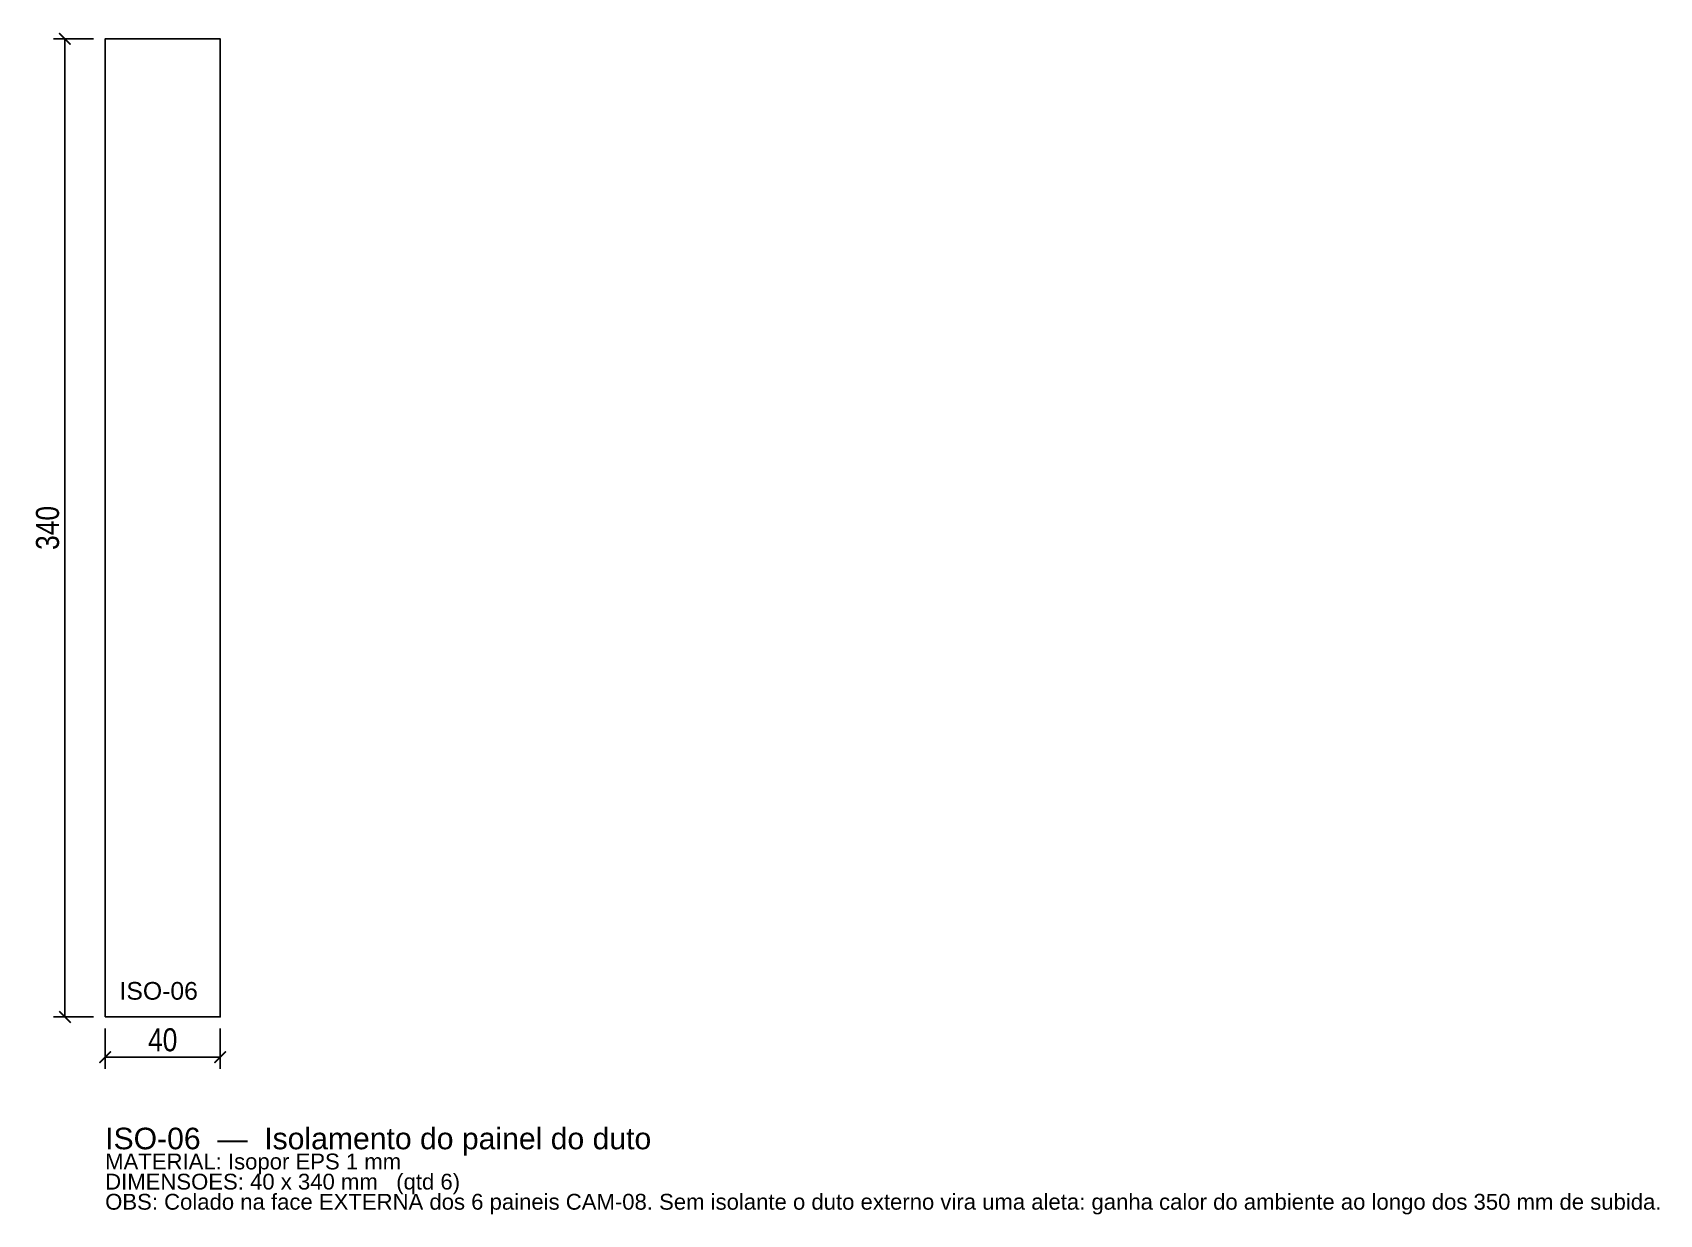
# Model space of a CAD drawing. Header units: millimetres. Extents: x -25 to 540, y -69 to 342.
import ezdxf

# ---------------------------------------------------------------- set-up
doc = ezdxf.new("R2010")
doc.units = ezdxf.units.MM
for name, color, linetype in [('CORTE', 1, 'Continuous'), ('COTA', 4, 'Continuous'), ('GRAVACAO', 3, 'Continuous'), ('TEXTO', 7, 'Continuous')]:
    doc.layers.add(name, color=color, linetype=linetype)
doc.styles.add('ARIAL', font='arial.ttf')
doc.styles.add('OpenSansCondensed-Light', font='OpenSansCondensed-Light.ttf')
doc.dimstyles.new('EZDXF', dxfattribs={"dimtxt": 8, "dimasz": 4, "dimexe": 4, "dimexo": 4, "dimgap": 2, "dimtad": 1, "dimdec": 0, "dimdsep": 46, "dimtxsty": 'OpenSansCondensed-Light', "dimblk": 'ARCHTICK', "dimcen": 2.5, "dimclrd": 4, "dimclre": 4, "dimclrt": 4, "dimazin": 3, "dimtfac": 0.5, "dimtmove": 2, "dimatfit": 3})

# ---------------------------------------------------------------- blocks, each defined once
blk = doc.blocks.new('_ARCHTICK')
at = {"color": 0, "linetype": 'BYBLOCK', "const_width": 0.15}
blk.add_lwpolyline([(-0.5, -0.5), (0.5, 0.5)], dxfattribs=at)

msp = doc.modelspace()

# ---------------------------------------------------------------- linework, layer by layer
at = {"layer": 'CORTE'}
msp.add_lwpolyline([(0, 0), (40, 0), (40, 340), (0, 340)], close=True, dxfattribs=at)

# ---------------------------------------------------------------- texts
at = {"layer": 'GRAVACAO', "style": 'ARIAL'}
msp.add_text('ISO-06', height=6.154, dxfattribs=at).set_placement((5, 6))
at = {"layer": 'TEXTO', "style": 'ARIAL'}
for s, height, p in [('ISO-06  —  Isolamento do painel do duto', 7.5, (0, -46)), ('MATERIAL: Isopor EPS 1 mm', 5.5, (0, -53)), ('DIMENSOES: 40 x 340 mm   (qtd 6)', 5.5, (0, -60)), ('OBS: Colado na face EXTERNA dos 6 paineis CAM-08. Sem isolante o duto externo vira uma aleta: ganha calor do ambiente ao longo dos 350 mm de subida.', 5.5, (0, -67))]:
    msp.add_text(s, height=height, dxfattribs=at).set_placement(p)

# ---------------------------------------------------------------- dimensions: what is measured, and where the dimension line sits
at = {"layer": 'COTA'}
msp.add_linear_dim(base=(-14, 0), p1=(0, 0), p2=(0, 340), angle=90, dimstyle='EZDXF', dxfattribs=at).render()
msp.add_linear_dim(base=(0, -14), p1=(0, 0), p2=(40, 0), dimstyle='EZDXF', dxfattribs=at).render()

doc.saveas('drawing.dxf')
